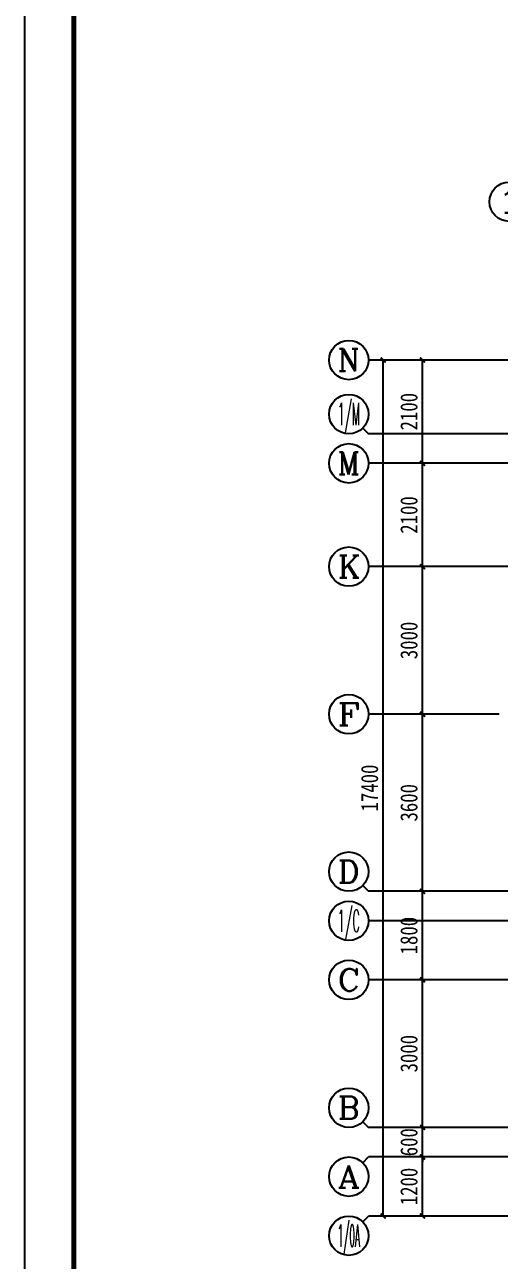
# Model space of a CAD drawing. Extents: x -144902 to 588294, y -160863 to 65494.
# Drawn here: x 171621 to 181274, y -68550 to -43434 of the extents above; entities that cross this region are included whole.
import ezdxf
from ezdxf.enums import TextEntityAlignment as Align

# ---------------------------------------------------------------- set-up
doc = ezdxf.new("R2010")
doc.units = 0
doc.header["$LTSCALE"] = 100
doc.linetypes.add('ACAD_ISO04W100', pattern=[30.5, 24, -3, 0.5, -3])
doc.layers.get('0').update_dxf_attribs({"linetype": 'CONTINUOUS'})
doc.layers.get('Defpoints').update_dxf_attribs({"linetype": 'CONTINUOUS'})
for name, color, linetype in [('1508', 2, 'CONTINUOUS'), ('AXIS', 3, 'CONTINUOUS'), ('AXIS_TEXT', 7, 'CONTINUOUS'), ('DOTE', 253, 'ACAD_ISO04W100'), ('tk', 7, 'CONTINUOUS')]:
    doc.layers.add(name, color=color, linetype=linetype)
doc.styles.add('_HZTXT', font='complex.shx', dxfattribs={"width": 0.7, "bigfont": 'tssdchn.shx'})
doc.styles.add('COMPLEX', font='COMPLEX')
doc.styles.add('DIM_FONT', font='SIMHEI.TTF', dxfattribs={"width": 0.8})
doc.dimstyles.new('_TCH_ARCH&&100', dxfattribs={"dimtxt": 350, "dimasz": 100, "dimexe": 250, "dimexo": 300, "dimgap": 100, "dimtad": 1, "dimdec": 0, "dimzin": 0, "dimdsep": 46, "dimtxsty": 'DIM_FONT', "dimblk": 'ARCHTICK', "dimcen": 0.09, "dimclrt": 7, "dimazin": 2, "dimtfac": 1, "dimtdec": 0, "dimtix": 1, "dimtmove": 2, "dimatfit": 3, "dimfxl": 1, "dimtolj": 1, "dimtzin": 0, "dimarcsym": 0})

# ---------------------------------------------------------------- blocks, each defined once
blk = doc.blocks.new('A1tk')
at = {"layer": 'tk', "color": 5}
blk.add_lwpolyline([(0, 0), (0, 59400), (84100, 59400), (84100, 0)], close=True, dxfattribs=at)
at = {"layer": 'tk', "const_width": 100}
blk.add_lwpolyline([(2500, 1000), (83100, 1000), (83100, 58400), (2500, 58400)], close=True, dxfattribs=at)
blk = doc.blocks.new('_ArchTick')
at = {"color": 0, "linetype": 'ByBlock', "const_width": 0.4}
blk.add_lwpolyline([(-0.5, -0.5), (0.5, 0.5)], dxfattribs=at)
blk = doc.blocks.new('*D1704')
at = {"layer": 'AXIS', "color": 0, "lineweight": -2}
for p, q in [((2761, 5875), (1650, 5875)), ((1900, 4675), (1900, 5875)), ((2761, 4675), (1650, 4675))]:
    blk.add_line(p, q, dxfattribs=at)
at = {"layer": 'Defpoints', "color": 0}
for p in [(1900, 5875), (3061, 5875), (3061, 4675)]:
    blk.add_point(p, dxfattribs=at)
at = {"layer": 'AXIS', "color": 0, "lineweight": -2, "xscale": 100, "yscale": 100, "zscale": 100}
for p, rotation in [((1900, 5875), 90), ((1900, 4675), 270)]:
    blk.add_blockref('_ArchTick', p, dxfattribs=dict(at, rotation=rotation))
at = {"layer": 'AXIS', "color": 7, "insert": (1625, 5275), "char_height": 350, "attachment_point": 5, "rotation": 90, "style": 'DIM_FONT'}
blk.add_mtext('\\A1;1200', dxfattribs=at)
blk = doc.blocks.new('*D1705')
at = {"layer": 'AXIS', "color": 0, "lineweight": -2}
for p, q in [((1900, 6475), (1900, 6575)), ((2761, 6475), (1650, 6475)), ((1900, 5875), (1900, 6475)), ((2761, 5875), (1650, 5875)), ((1900, 5875), (1900, 5775))]:
    blk.add_line(p, q, dxfattribs=at)
at = {"layer": 'Defpoints', "color": 0}
for p in [(1900, 6475), (3061, 6475), (3061, 5875)]:
    blk.add_point(p, dxfattribs=at)
at = {"layer": 'AXIS', "color": 0, "lineweight": -2, "xscale": 100, "yscale": 100, "zscale": 100}
for p, rotation in [((1900, 6475), 270), ((1900, 5875), 90)]:
    blk.add_blockref('_ArchTick', p, dxfattribs=dict(at, rotation=rotation))
at = {"layer": 'AXIS', "color": 7, "insert": (1625, 6175), "char_height": 350, "attachment_point": 5, "rotation": 90, "style": 'DIM_FONT'}
blk.add_mtext('\\A1;600', dxfattribs=at)
blk = doc.blocks.new('*D1706')
at = {"layer": 'AXIS', "color": 0, "lineweight": -2}
for p, q in [((2761, 9475), (1650, 9475)), ((1900, 6475), (1900, 9475)), ((2761, 6475), (1650, 6475))]:
    blk.add_line(p, q, dxfattribs=at)
at = {"layer": 'Defpoints', "color": 0}
for p in [(1900, 9475), (3061, 9475), (3061, 6475)]:
    blk.add_point(p, dxfattribs=at)
at = {"layer": 'AXIS', "color": 0, "lineweight": -2, "xscale": 100, "yscale": 100, "zscale": 100}
for p, rotation in [((1900, 9475), 90), ((1900, 6475), 270)]:
    blk.add_blockref('_ArchTick', p, dxfattribs=dict(at, rotation=rotation))
at = {"layer": 'AXIS', "color": 7, "insert": (1625, 7975), "char_height": 350, "attachment_point": 5, "rotation": 90, "style": 'DIM_FONT'}
blk.add_mtext('\\A1;3000', dxfattribs=at)
blk = doc.blocks.new('*D1707')
at = {"layer": 'AXIS', "color": 0, "lineweight": -2}
for p, q in [((2761, 11275), (1650, 11275)), ((1900, 9475), (1900, 11275)), ((2761, 9475), (1650, 9475))]:
    blk.add_line(p, q, dxfattribs=at)
at = {"layer": 'Defpoints', "color": 0}
for p in [(1900, 11275), (3061, 11275), (3061, 9475)]:
    blk.add_point(p, dxfattribs=at)
at = {"layer": 'AXIS', "color": 0, "lineweight": -2, "xscale": 100, "yscale": 100, "zscale": 100}
for p, rotation in [((1900, 11275), 90), ((1900, 9475), 270)]:
    blk.add_blockref('_ArchTick', p, dxfattribs=dict(at, rotation=rotation))
at = {"layer": 'AXIS', "color": 7, "insert": (1625, 10375), "char_height": 350, "attachment_point": 5, "rotation": 90, "style": 'DIM_FONT'}
blk.add_mtext('\\A1;1800', dxfattribs=at)
blk = doc.blocks.new('*D1708')
at = {"layer": 'AXIS', "color": 0, "lineweight": -2}
for p, q in [((2761, 14875), (1650, 14875)), ((1900, 11275), (1900, 14875)), ((2761, 11275), (1650, 11275))]:
    blk.add_line(p, q, dxfattribs=at)
at = {"layer": 'Defpoints', "color": 0}
for p in [(1900, 14875), (3061, 14875), (3061, 11275)]:
    blk.add_point(p, dxfattribs=at)
at = {"layer": 'AXIS', "color": 0, "lineweight": -2, "xscale": 100, "yscale": 100, "zscale": 100}
for p, rotation in [((1900, 14875), 90), ((1900, 11275), 270)]:
    blk.add_blockref('_ArchTick', p, dxfattribs=dict(at, rotation=rotation))
at = {"layer": 'AXIS', "color": 7, "insert": (1625, 13075), "char_height": 350, "attachment_point": 5, "rotation": 90, "style": 'DIM_FONT'}
blk.add_mtext('\\A1;3600', dxfattribs=at)
blk = doc.blocks.new('*D1709')
at = {"layer": 'AXIS', "color": 0, "lineweight": -2}
for p, q in [((2761, 17875), (1650, 17875)), ((1900, 14875), (1900, 17875)), ((2761, 14875), (1650, 14875))]:
    blk.add_line(p, q, dxfattribs=at)
at = {"layer": 'Defpoints', "color": 0}
for p in [(1900, 17875), (3061, 17875), (3061, 14875)]:
    blk.add_point(p, dxfattribs=at)
at = {"layer": 'AXIS', "color": 0, "lineweight": -2, "xscale": 100, "yscale": 100, "zscale": 100}
for p, rotation in [((1900, 17875), 90), ((1900, 14875), 270)]:
    blk.add_blockref('_ArchTick', p, dxfattribs=dict(at, rotation=rotation))
at = {"layer": 'AXIS', "color": 7, "insert": (1625, 16375), "char_height": 350, "attachment_point": 5, "rotation": 90, "style": 'DIM_FONT'}
blk.add_mtext('\\A1;3000', dxfattribs=at)
blk = doc.blocks.new('*D1710')
at = {"layer": 'AXIS', "color": 0, "lineweight": -2}
for p, q in [((2761, 19975), (1650, 19975)), ((1900, 17875), (1900, 19975)), ((2761, 17875), (1650, 17875))]:
    blk.add_line(p, q, dxfattribs=at)
at = {"layer": 'Defpoints', "color": 0}
for p in [(1900, 19975), (3061, 19975), (3061, 17875)]:
    blk.add_point(p, dxfattribs=at)
at = {"layer": 'AXIS', "color": 0, "lineweight": -2, "xscale": 100, "yscale": 100, "zscale": 100}
for p, rotation in [((1900, 19975), 90), ((1900, 17875), 270)]:
    blk.add_blockref('_ArchTick', p, dxfattribs=dict(at, rotation=rotation))
at = {"layer": 'AXIS', "color": 7, "insert": (1625, 18925), "char_height": 350, "attachment_point": 5, "rotation": 90, "style": 'DIM_FONT'}
blk.add_mtext('\\A1;2100', dxfattribs=at)
blk = doc.blocks.new('*D1711')
at = {"layer": 'AXIS', "color": 0, "lineweight": -2}
for p, q in [((2761, 22075), (1650, 22075)), ((1900, 19975), (1900, 22075)), ((2761, 19975), (1650, 19975))]:
    blk.add_line(p, q, dxfattribs=at)
at = {"layer": 'Defpoints', "color": 0}
for p in [(1900, 22075), (3061, 22075), (3061, 19975)]:
    blk.add_point(p, dxfattribs=at)
at = {"layer": 'AXIS', "color": 0, "lineweight": -2, "xscale": 100, "yscale": 100, "zscale": 100}
for p, rotation in [((1900, 22075), 90), ((1900, 19975), 270)]:
    blk.add_blockref('_ArchTick', p, dxfattribs=dict(at, rotation=rotation))
at = {"layer": 'AXIS', "color": 7, "insert": (1625, 21025), "char_height": 350, "attachment_point": 5, "rotation": 90, "style": 'DIM_FONT'}
blk.add_mtext('\\A1;2100', dxfattribs=at)
blk = doc.blocks.new('*D1712')
at = {"layer": 'AXIS', "color": 0, "lineweight": -2}
for p, q in [((2761, 22075), (850, 22075)), ((1100, 4675), (1100, 22075)), ((2761, 4675), (850, 4675))]:
    blk.add_line(p, q, dxfattribs=at)
at = {"layer": 'Defpoints', "color": 0}
for p in [(1100, 22075), (3061, 22075, 0), (3061, 4675)]:
    blk.add_point(p, dxfattribs=at)
at = {"layer": 'AXIS', "color": 0, "lineweight": -2, "xscale": 100, "yscale": 100, "zscale": 100}
for p, rotation in [((1100, 22075), 90), ((1100, 4675), 270)]:
    blk.add_blockref('_ArchTick', p, dxfattribs=dict(at, rotation=rotation))
at = {"layer": 'AXIS', "color": 7, "insert": (825, 13375), "char_height": 350, "attachment_point": 5, "rotation": 90, "style": 'DIM_FONT'}
blk.add_mtext('\\A1;17400', dxfattribs=at)
blk = doc.blocks.new('_AXISO')
blk.add_circle((0, 0), 0.5)
at = {"layer": 'AXIS_TEXT', "style": 'COMPLEX', "width": 1.041667}
blk.add_attdef('A', text='', height=0.56, dxfattribs=at).set_placement((-0.25, -0.28), (0.25, -0.28), align=Align.FIT)
blk = doc.blocks.new('2012122621174833')
at = {"layer": 'AXIS'}
for p, q in [((3461.4, 22075, 0), (800, 22075, 0)), ((682.8, 20692.2, 0), (800, 20575, 0)), ((3461.4, 20575, 0), (800, 20575, 0)), ((3461.4, 19975, 0), (800, 19975, 0)), ((3461.4, 17875, 0), (800, 17875, 0)), ((3461.4, 14875, 0), (800, 14875, 0)), ((682.8, 11392.2, 0), (800, 11275, 0)), ((3461.4, 11275, 0), (800, 11275, 0)), ((3461.4, 10675, 0), (800, 10675, 0)), ((3461.4, 9475, 0), (800, 9475, 0)), ((682.8, 6592.2, 0), (800, 6475, 0)), ((3461.4, 6475, 0), (800, 6475, 0)), ((682.8, 5757.8, 0), (800, 5875, 0)), ((3461.4, 5875, 0), (800, 5875, 0)), ((682.8, 4557.8, 0), (800, 4675, 0)), ((3461.4, 4675, 0), (800, 4675, 0))]:
    blk.add_line(p, q, dxfattribs=at)
at = {"layer": 'DOTE'}
for p, q in [((44161.4, 22075, 0), (3061.4, 22075, 0)), ((8661.4, 20575, 0), (3061.4, 20575, 0)), ((14761.4, 19975, 0), (3061.4, 19975, 0)), ((8661.4, 17875, 0), (3061.4, 17875, 0)), ((44161.4, 11275, 0), (3061.4, 11275, 0)), ((10561.4, 10675, 0), (3061.4, 10675, 0)), ((44161.4, 9475, 0), (3061.4, 9475, 0)), ((44161.4, 6475, 0), (3061.4, 6475, 0)), ((19561.4, 5875, 0), (3061.4, 5875, 0)), ((44161.4, 4675, 0), (3061.4, 4675, 0))]:
    blk.add_line(p, q, dxfattribs=at)
at = {"layer": 'AXIS'}
ref = blk.add_blockref('_AXISO', (3661.4, 25292.7, 0), dxfattribs=dict(at, xscale=800, yscale=800, zscale=800))
ref.add_attrib('A', '1', dxfattribs={"layer": 'AXIS_TEXT', "height": 452.5, "style": '_HZTXT', "width": 2.333333}).set_placement((3435.1, 25066.4, 0), (3887.6, 25066.4, 0), align=Align.FIT)
ref = blk.add_blockref('_AXISO', (400, 22075, 0), dxfattribs=dict(at, xscale=800, yscale=800, zscale=800))
ref.add_attrib('A', 'N', dxfattribs={"layer": 'AXIS_TEXT', "height": 452.5, "style": '_HZTXT', "width": 1.105263}).set_placement((173.7, 21848.7, 0), (626.3, 21848.7, 0), align=Align.FIT)
ref = blk.add_blockref('_AXISO', (400, 20975, 0), dxfattribs=dict(at, xscale=800, yscale=800, zscale=800))
ref.add_attrib('A', '1/M', dxfattribs={"layer": 'AXIS_TEXT', "height": 452.55, "style": '_HZTXT', "width": 0.362069}).set_placement((173.7, 20748.7, 0), (626.3, 20748.7, 0), align=Align.FIT)
ref = blk.add_blockref('_AXISO', (400, 19975, 0), dxfattribs=dict(at, xscale=800, yscale=800, zscale=800))
ref.add_attrib('A', 'M', dxfattribs={"layer": 'AXIS_TEXT', "height": 452.5, "style": '_HZTXT'}).set_placement((173.7, 19748.7, 0), (626.3, 19748.7, 0), align=Align.FIT)
ref = blk.add_blockref('_AXISO', (400, 17875, 0), dxfattribs=dict(at, xscale=800, yscale=800, zscale=800))
ref.add_attrib('A', 'K', dxfattribs={"layer": 'AXIS_TEXT', "height": 452.5, "style": '_HZTXT', "width": 1.105263}).set_placement((173.7, 17648.7, 0), (626.3, 17648.7, 0), align=Align.FIT)
ref = blk.add_blockref('_AXISO', (400, 14875, 0), dxfattribs=dict(at, xscale=800, yscale=800, zscale=800))
ref.add_attrib('A', 'F', dxfattribs={"layer": 'AXIS_TEXT', "height": 452.5, "style": '_HZTXT', "width": 1.3125}).set_placement((173.7, 14648.7, 0), (626.3, 14648.7, 0), align=Align.FIT)
ref = blk.add_blockref('_AXISO', (400, 11675, 0), dxfattribs=dict(at, xscale=800, yscale=800, zscale=800))
ref.add_attrib('A', 'D', dxfattribs={"layer": 'AXIS_TEXT', "height": 452.5, "style": '_HZTXT', "width": 1.235294}).set_placement((173.7, 11448.7, 0), (626.3, 11448.7, 0), align=Align.FIT)
ref = blk.add_blockref('_AXISO', (400, 10675, 0), dxfattribs=dict(at, xscale=800, yscale=800, zscale=800))
ref.add_attrib('A', '1/C', dxfattribs={"layer": 'AXIS_TEXT', "height": 452.55, "style": '_HZTXT', "width": 0.403846}).set_placement((173.7, 10448.7, 0), (626.3, 10448.7, 0), align=Align.FIT)
ref = blk.add_blockref('_AXISO', (400, 9475, 0), dxfattribs=dict(at, xscale=800, yscale=800, zscale=800))
ref.add_attrib('A', 'C', dxfattribs={"layer": 'AXIS_TEXT', "height": 452.5, "style": '_HZTXT', "width": 1.4}).set_placement((173.7, 9248.7, 0), (626.3, 9248.7, 0), align=Align.FIT)
ref = blk.add_blockref('_AXISO', (400, 6875, 0), dxfattribs=dict(at, xscale=800, yscale=800, zscale=800))
ref.add_attrib('A', 'B', dxfattribs={"layer": 'AXIS_TEXT', "height": 452.5, "style": '_HZTXT', "width": 1.235294}).set_placement((173.7, 6648.7, 0), (626.3, 6648.7, 0), align=Align.FIT)
ref = blk.add_blockref('_AXISO', (400, 5475, 0), dxfattribs=dict(at, xscale=800, yscale=800, zscale=800))
ref.add_attrib('A', 'A', dxfattribs={"layer": 'AXIS_TEXT', "height": 452.5, "style": '_HZTXT', "width": 1.166667}).set_placement((173.7, 5248.7, 0), (626.3, 5248.7, 0), align=Align.FIT)
ref = blk.add_blockref('_AXISO', (400, 4275, 0), dxfattribs=dict(at, xscale=800, yscale=800, zscale=800))
ref.add_attrib('A', '1/0A', dxfattribs={"layer": 'AXIS_TEXT', "height": 452.55, "style": '_HZTXT', "width": 0.28}).set_placement((173.7, 4048.7, 0), (626.3, 4048.7, 0), align=Align.FIT)
for p1, p2, distance, picture, middle in [((3061.4, 4675, 0), (3061.4, 22075, 0), 1961.4, '*D1712', (825, 13375, 0)), ((3061.4, 19975, 0), (3061.4, 22075, 0), 1161.4, '*D1711', (1625, 21025, 0)), ((3061.4, 17875, 0), (3061.4, 19975, 0), 1161.4, '*D1710', (1625, 18925, 0)), ((3061.4, 14875, 0), (3061.4, 17875, 0), 1161.4, '*D1709', (1625, 16375, 0)), ((3061.4, 11275, 0), (3061.4, 14875, 0), 1161.4, '*D1708', (1625, 13075, 0)), ((3061.4, 9475, 0), (3061.4, 11275, 0), 1161.4, '*D1707', (1625, 10375, 0)), ((3061.4, 6475, 0), (3061.4, 9475, 0), 1161.4, '*D1706', (1625, 7975, 0)), ((3061.4, 5875, 0), (3061.4, 6475, 0), 1161.4, '*D1705', (1625, 6175, 0)), ((3061.4, 4675, 0), (3061.4, 5875, 0), 1161.4, '*D1704', (1625, 5275, 0))]:
    dim = blk.add_aligned_dim(p1=p1, p2=p2, distance=distance, dimstyle='_TCH_ARCH&&100', dxfattribs=at)
    dim.commit()
    dim.dimension.update_dxf_attribs({"geometry": picture, "text_midpoint": middle})

msp = doc.modelspace()

# ---------------------------------------------------------------- block references
at = {"layer": '1508', "rotation": 270}
msp.add_blockref('A1tk', (171621.217, -844.592), dxfattribs=at)
at = {"layer": 'AXIS'}
msp.add_blockref('2012122621174833', (177812.728, -72324.757), dxfattribs=at)

doc.saveas('drawing.dxf')
